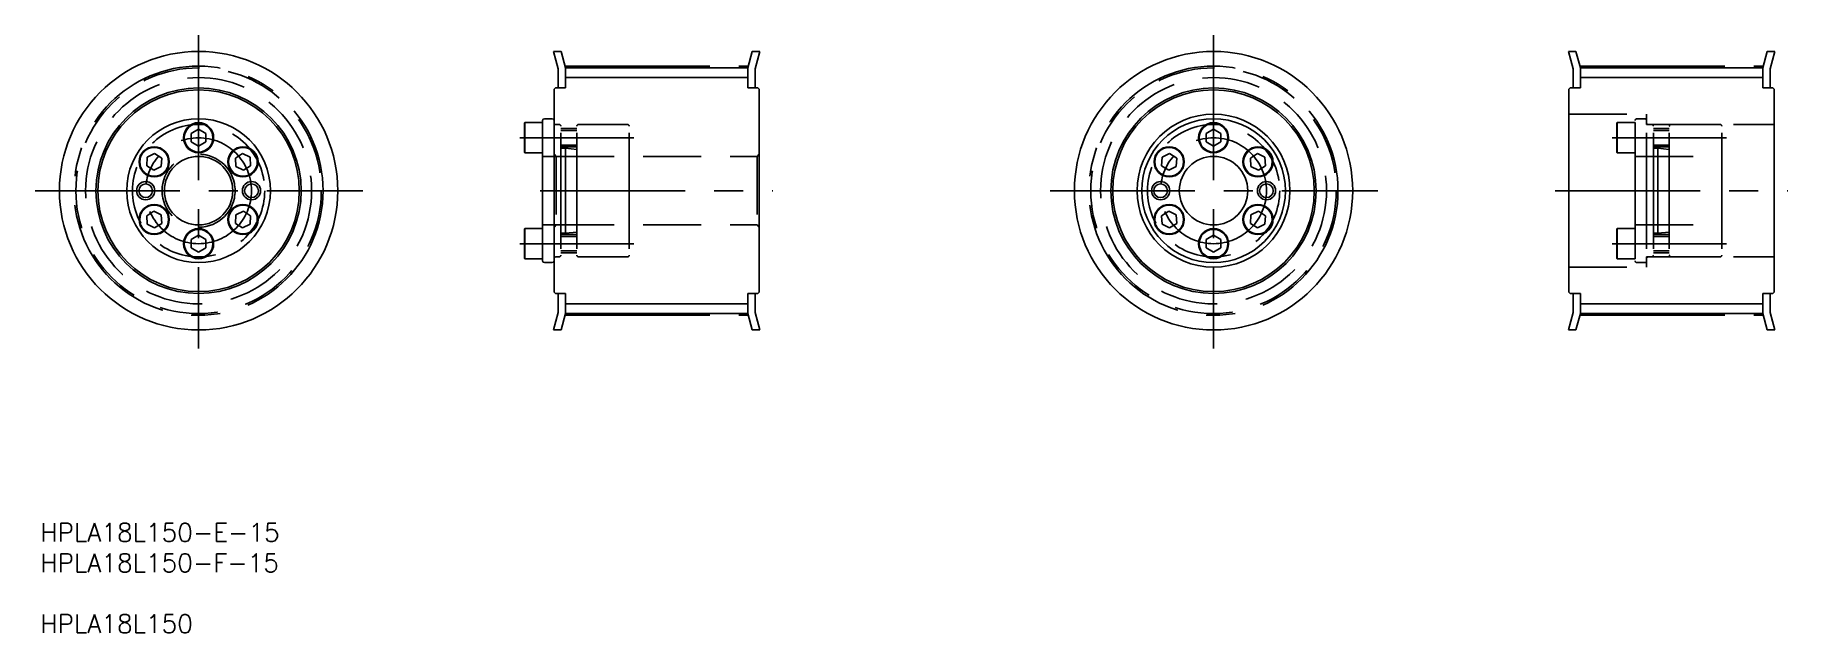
# Model space of a CAD drawing. Extents: x 14 to 398, y 5 to 136.
import ezdxf

# ---------------------------------------------------------------- set-up
doc = ezdxf.new("R2010")
doc.units = 0
doc.linetypes.add('CENTER', pattern=[50.8, 31.75, -6.35, 6.35, -6.35])
doc.linetypes.add('DASHED', pattern=[19.05, 12.7, -6.35])
doc.layers.get('0').update_dxf_attribs({"linetype": 'CONTINUOUS'})
doc.layers.add('CENTER', color=1, linetype='CENTER')
doc.styles.add('MISUMI', font='txt.shx')

# ---------------------------------------------------------------- blocks, each defined once
blk = doc.blocks.new('*U5')
at = {"color": 7, "linetype": 'CONTINUOUS', "style": 'MISUMI'}
for s, p in [('HPLA18L150-E-15', (15.05, 25.31)), ('HPLA18L150-F-15', (15.05, 18.65)), ('HPLA18L150', (15.05, 5.31))]:
    blk.add_text(s, height=4, dxfattribs=at).set_placement(p)

msp = doc.modelspace()

# ---------------------------------------------------------------- linework, layer by layer
at = {"color": 7, "linetype": 'CONTINUOUS'}
for p, q in [((127.52, 132.64), (128.54, 128.84)), ((127.52, 132.64), (129.18, 132.64)), ((129.18, 132.64), (130.14, 129.05)), ((170.14, 129.05), (171.1, 132.64)), ((171.1, 132.64), (172.76, 132.64)), ((171.74, 128.84), (172.76, 132.64)), ((350, 132.64), (351.02, 128.84)), ((350, 132.64), (351.66, 132.64)), ((351.66, 132.64), (352.62, 129.05)), ((392.62, 129.05), (393.58, 132.64)), ((393.58, 132.64), (395.24, 132.64)), ((394.22, 128.84), (395.24, 132.64)), ((128.54, 124.64), (128.54, 128.84)), ((130.14, 129.05), (170.14, 129.05)), ((130.14, 124.64), (130.14, 129.05)), ((170.14, 124.64), (170.14, 129.05)), ((171.74, 124.64), (171.74, 128.84)), ((351.02, 124.64), (351.02, 128.84)), ((352.62, 129.05), (392.62, 129.05)), ((352.62, 124.64), (352.62, 129.05)), ((392.62, 124.64), (392.62, 129.05)), ((394.22, 124.64), (394.22, 128.84)), ((127.94, 124.64), (127.64, 124.34)), ((127.64, 79.94), (127.64, 124.34)), ((127.94, 124.64), (130.14, 124.64)), ((170.14, 124.64), (172.34, 124.64)), ((172.34, 124.64), (172.64, 124.34)), ((172.64, 79.94), (172.64, 124.34)), ((350.42, 124.64), (350.12, 124.34)), ((350.12, 79.94), (350.12, 124.34)), ((350.42, 124.64), (352.62, 124.64)), ((392.62, 124.64), (394.82, 124.64)), ((394.82, 124.64), (395.12, 124.34)), ((395.12, 79.94), (395.12, 124.34)), ((49.73, 115.59), (48.13, 114.67)), ((51.33, 114.67), (49.73, 115.59)), ((121.14, 116.88), (121.23, 117.04)), ((121.14, 110.61), (121.14, 116.88)), ((121.23, 110.44), (121.23, 117.04)), ((121.23, 117.04), (125.14, 117.04)), ((125.14, 102.14), (125.14, 117.49)), ((125.14, 110.44), (125.14, 117.04)), ((125.14, 111.74), (125.14, 115.74)), ((125.54, 117.89), (127.24, 117.89)), ((127.64, 102.14), (127.64, 117.49)), ((272.21, 115.59), (270.61, 114.67)), ((273.81, 114.67), (272.21, 115.59)), ((48.13, 114.67), (48.13, 112.82)), ((48.13, 112.82), (49.73, 111.9)), ((49.73, 111.9), (51.33, 112.82)), ((50.53, 115.13), (50.53, 115.13)), ((50.93, 114.9), (50.93, 114.9)), ((51.33, 112.82), (51.33, 114.67)), ((270.61, 114.67), (270.61, 112.82)), ((270.61, 112.82), (272.21, 111.9)), ((272.21, 111.9), (273.81, 112.82)), ((273.01, 115.13), (273.01, 115.13)), ((273.41, 114.9), (273.41, 114.9)), ((273.81, 112.82), (273.81, 114.67)), ((38.45, 109.47), (38.35, 107.62)), ((38.35, 107.62), (39.9, 106.62)), ((40.1, 110.31), (38.45, 109.47)), ((41.65, 109.3), (40.1, 110.31)), ((41.55, 107.46), (41.65, 109.3)), ((57.81, 109.3), (59.36, 110.31)), ((57.91, 107.46), (57.81, 109.3)), ((59.36, 110.31), (61.01, 109.47)), ((61.1, 107.62), (59.55, 106.62)), ((61.01, 109.47), (61.1, 107.62)), ((121.14, 110.61), (121.23, 110.44)), ((121.23, 110.44), (125.14, 110.44)), ((260.93, 109.47), (260.83, 107.62)), ((260.83, 107.62), (262.38, 106.62)), ((262.58, 110.31), (260.93, 109.47)), ((264.13, 109.3), (262.58, 110.31)), ((264.03, 107.46), (264.13, 109.3)), ((280.29, 109.3), (281.84, 110.31)), ((280.39, 107.46), (280.29, 109.3)), ((281.84, 110.31), (283.49, 109.47)), ((283.58, 107.62), (282.03, 106.62)), ((283.49, 109.47), (283.58, 107.62)), ((39.9, 106.62), (41.55, 107.46)), ((59.55, 106.62), (57.91, 107.46)), ((262.38, 106.62), (264.03, 107.46)), ((282.03, 106.62), (280.39, 107.46)), ((125.14, 102.14), (125.14, 86.79)), ((127.64, 102.14), (127.64, 86.79)), ((39.9, 97.67), (38.35, 96.67)), ((38.35, 96.67), (38.45, 94.82)), ((41.55, 96.83), (39.9, 97.67)), ((41.65, 94.99), (41.55, 96.83)), ((57.81, 94.99), (57.91, 96.83)), ((57.91, 96.83), (59.55, 97.67)), ((59.55, 97.67), (61.1, 96.67)), ((61.1, 96.67), (61.01, 94.82)), ((262.38, 97.67), (260.83, 96.67)), ((260.83, 96.67), (260.93, 94.82)), ((264.03, 96.83), (262.38, 97.67)), ((264.13, 94.99), (264.03, 96.83)), ((280.29, 94.99), (280.39, 96.83)), ((280.39, 96.83), (282.03, 97.67)), ((282.03, 97.67), (283.58, 96.67)), ((283.58, 96.67), (283.49, 94.82)), ((38.45, 94.82), (40.1, 93.98)), ((40.1, 93.98), (41.65, 94.99)), ((49.73, 92.39), (48.13, 91.47)), ((51.33, 91.47), (49.73, 92.39)), ((59.36, 93.98), (57.81, 94.99)), ((61.01, 94.82), (59.36, 93.98)), ((121.14, 93.68), (121.23, 93.84)), ((121.14, 93.68), (121.14, 87.41)), ((121.23, 93.84), (125.14, 93.84)), ((121.23, 93.84), (121.23, 87.24)), ((125.14, 93.84), (125.14, 87.24)), ((125.14, 92.54), (125.14, 88.54)), ((260.93, 94.82), (262.58, 93.98)), ((262.58, 93.98), (264.13, 94.99)), ((272.21, 92.39), (270.61, 91.47)), ((273.81, 91.47), (272.21, 92.39)), ((281.84, 93.98), (280.29, 94.99)), ((283.49, 94.82), (281.84, 93.98)), ((48.13, 91.47), (48.13, 89.62)), ((48.13, 89.62), (49.73, 88.7)), ((49.73, 88.7), (51.33, 89.62)), ((51.33, 89.62), (51.33, 91.47)), ((270.61, 91.47), (270.61, 89.62)), ((270.61, 89.62), (272.21, 88.7)), ((272.21, 88.7), (273.81, 89.62)), ((273.81, 89.62), (273.81, 91.47)), ((121.14, 87.41), (121.23, 87.24)), ((121.23, 87.24), (125.14, 87.24)), ((125.54, 86.39), (127.24, 86.39)), ((127.94, 79.64), (127.64, 79.94)), ((127.94, 79.64), (130.14, 79.64)), ((128.54, 79.64), (128.54, 75.45)), ((130.14, 79.64), (130.14, 75.24)), ((170.14, 79.64), (170.14, 75.24)), ((170.14, 79.64), (172.34, 79.64)), ((171.74, 79.64), (171.74, 75.45)), ((172.34, 79.64), (172.64, 79.94)), ((350.42, 79.64), (350.12, 79.94)), ((350.42, 79.64), (352.62, 79.64)), ((351.02, 79.64), (351.02, 75.45)), ((352.62, 79.64), (352.62, 75.24)), ((392.62, 79.64), (392.62, 75.24)), ((392.62, 79.64), (394.82, 79.64)), ((394.22, 79.64), (394.22, 75.45)), ((394.82, 79.64), (395.12, 79.94)), ((127.52, 71.64), (128.54, 75.45)), ((129.18, 71.64), (130.14, 75.24)), ((130.14, 75.24), (170.14, 75.24)), ((170.14, 75.24), (171.1, 71.64)), ((171.74, 75.45), (172.76, 71.64)), ((350, 71.64), (351.02, 75.45)), ((351.66, 71.64), (352.62, 75.24)), ((352.62, 75.24), (392.62, 75.24)), ((392.62, 75.24), (393.58, 71.64)), ((394.22, 75.45), (395.24, 71.64)), ((127.52, 71.64), (129.18, 71.64)), ((171.1, 71.64), (172.76, 71.64)), ((350, 71.64), (351.66, 71.64)), ((393.58, 71.64), (395.24, 71.64))]:
    msp.add_line(p, q, dxfattribs=at)
at = {"color": 3, "linetype": 'CONTINUOUS'}
for p, q in [((130.14, 126.92), (170.14, 126.92)), ((352.62, 126.92), (392.62, 126.92)), ((130.14, 77.37), (170.14, 77.37)), ((352.62, 77.37), (392.62, 77.37))]:
    msp.add_line(p, q, dxfattribs=at)
at = {"color": 3, "linetype": 'DASHED'}
for p, q in [((128.05, 116.64), (128.74, 116.64)), ((129.14, 102.14), (129.14, 116.24)), ((132.64, 115.74), (129.14, 115.74)), ((132.64, 115.34), (129.14, 115.34)), ((132.64, 102.14), (132.64, 116.24)), ((133.04, 116.64), (143.74, 116.64)), ((144.14, 102.14), (144.14, 116.24)), ((350.12, 118.89), (367.12, 118.89)), ((360.62, 116.88), (360.71, 117.04)), ((360.62, 110.61), (360.62, 116.88)), ((360.71, 110.44), (360.71, 117.04)), ((360.71, 117.04), (364.62, 117.04)), ((364.62, 102.14), (364.62, 117.49)), ((364.62, 110.44), (364.62, 117.04)), ((364.62, 111.74), (364.62, 115.74)), ((365.02, 117.89), (366.72, 117.89)), ((367.12, 116.64), (367.12, 118.89)), ((367.12, 102.14), (367.12, 117.49)), ((367.12, 116.64), (395.12, 116.64)), ((367.53, 116.64), (368.22, 116.64)), ((368.62, 102.14), (368.62, 116.24)), ((372.12, 115.74), (368.62, 115.74)), ((372.12, 115.34), (368.62, 115.34)), ((372.12, 102.14), (372.12, 116.24)), ((372.52, 116.64), (383.22, 116.64)), ((383.62, 102.14), (383.62, 116.24)), ((132.64, 112.14), (129.14, 112.14)), ((132.64, 111.74), (129.15, 111.74)), ((129.55, 111.44), (130.14, 111.44)), ((130.14, 111.44), (132.64, 111.19)), ((130.14, 102.14), (130.14, 111.44)), ((372.12, 112.14), (368.62, 112.14)), ((372.12, 111.74), (368.64, 111.74)), ((369.03, 111.44), (369.62, 111.44)), ((369.62, 111.44), (372.12, 111.19)), ((369.62, 102.14), (369.62, 111.44)), ((125.14, 109.64), (144.14, 109.64)), ((127.64, 110.14), (128.14, 109.64)), ((128.14, 109.64), (128.14, 94.64)), ((128.14, 109.64), (172.14, 109.64)), ((172.64, 110.14), (172.14, 109.64)), ((172.14, 109.64), (172.14, 94.64)), ((360.62, 110.61), (360.71, 110.44)), ((360.71, 110.44), (364.62, 110.44)), ((364.62, 109.64), (383.62, 109.64)), ((129.14, 102.14), (129.14, 88.04)), ((130.14, 102.14), (130.14, 92.84)), ((132.64, 102.14), (132.64, 88.04)), ((144.14, 102.14), (144.14, 88.04)), ((364.62, 102.14), (364.62, 86.79)), ((367.12, 102.14), (367.12, 86.79)), ((368.62, 102.14), (368.62, 88.04)), ((369.62, 102.14), (369.62, 92.84)), ((372.12, 102.14), (372.12, 88.04)), ((383.62, 102.14), (383.62, 88.04)), ((125.14, 94.64), (144.14, 94.64)), ((127.64, 94.14), (128.14, 94.64)), ((128.14, 94.64), (172.14, 94.64)), ((132.64, 92.54), (129.15, 92.54)), ((129.55, 92.84), (130.14, 92.84)), ((130.14, 92.84), (132.64, 93.09)), ((172.64, 94.14), (172.14, 94.64)), ((360.62, 93.68), (360.71, 93.84)), ((360.62, 93.68), (360.62, 87.41)), ((360.71, 93.84), (364.62, 93.84)), ((360.71, 93.84), (360.71, 87.24)), ((364.62, 94.64), (383.62, 94.64)), ((364.62, 93.84), (364.62, 87.24)), ((364.62, 92.54), (364.62, 88.54)), ((372.12, 92.54), (368.64, 92.54)), ((369.03, 92.84), (369.62, 92.84)), ((369.62, 92.84), (372.12, 93.09)), ((132.64, 92.14), (129.14, 92.14)), ((132.64, 88.94), (129.14, 88.94)), ((132.64, 88.54), (129.14, 88.54)), ((372.12, 92.14), (368.62, 92.14)), ((372.12, 88.94), (368.62, 88.94)), ((372.12, 88.54), (368.62, 88.54)), ((128.05, 87.64), (128.74, 87.64)), ((133.04, 87.64), (143.74, 87.64)), ((350.12, 85.39), (367.12, 85.39)), ((360.62, 87.41), (360.71, 87.24)), ((360.71, 87.24), (364.62, 87.24)), ((365.02, 86.39), (366.72, 86.39)), ((367.12, 87.64), (367.12, 85.39)), ((367.12, 87.64), (395.12, 87.64)), ((367.53, 87.64), (368.22, 87.64)), ((372.52, 87.64), (383.22, 87.64))]:
    msp.add_line(p, q, dxfattribs=at)
at = {"color": 7, "linetype": 'CONTINUOUS'}
for centre, radius in [((49.73, 102.14), 30.5), ((272.21, 102.14), 30.5), ((49.73, 102.14), 22.5), ((49.73, 102.14), 22.08), ((272.21, 102.14), 22.5), ((272.21, 102.14), 22.08), ((49.73, 102.14), 15.75), ((49.73, 113.74), 3.3), ((49.73, 113.74), 3.14), ((272.21, 102.14), 16.75), ((272.21, 102.14), 15.75), ((272.21, 113.74), 3.3), ((272.21, 113.74), 3.14), ((40, 108.46), 3.3), ((40, 108.46), 3.14), ((59.46, 108.46), 3.3), ((59.46, 108.46), 3.14), ((262.48, 108.46), 3.3), ((262.48, 108.46), 3.14), ((281.94, 108.46), 3.3), ((281.94, 108.46), 3.14), ((49.73, 102.14), 7.5), ((272.21, 102.14), 7.5), ((260.61, 102.14), 2), ((283.81, 102.14), 2), ((38.13, 102.14), 1.5), ((61.33, 102.14), 1.5), ((260.61, 102.14), 1.5), ((283.81, 102.14), 1.5), ((40, 95.83), 3.3), ((40, 95.83), 3.14), ((59.46, 95.83), 3.3), ((59.46, 95.83), 3.14), ((262.48, 95.83), 3.3), ((262.48, 95.83), 3.14), ((281.94, 95.83), 3.3), ((281.94, 95.83), 3.14), ((49.73, 90.54), 3.3), ((49.73, 90.54), 3.14), ((272.21, 90.54), 3.3), ((272.21, 90.54), 3.14)]:
    msp.add_circle(centre, radius, dxfattribs=at)
at = {"color": 3, "linetype": 'DASHED'}
for centre, radius in [((49.73, 102.14), 26.9), ((49.73, 102.14), 24.77), ((272.21, 102.14), 26.9), ((272.21, 102.14), 24.77), ((49.73, 102.14), 14.5), ((272.21, 102.14), 14.5), ((49.73, 102.14), 8)]:
    msp.add_circle(centre, radius, dxfattribs=at)
at = {"color": 3}
for centre in [(38.13, 102.14), (61.33, 102.14)]:
    msp.add_circle(centre, 2, dxfattribs=at)
at = {"color": 7, "linetype": 'CONTINUOUS'}
for centre, start, end in [((125.54, 117.49), 90, 180), ((127.24, 117.49), 0, 90), ((125.54, 86.79), 180, 270), ((127.24, 86.79), 270, 0)]:
    msp.add_arc(centre, 0.4, start, end, dxfattribs=at)
at = {"color": 3, "linetype": 'DASHED'}
for centre, radius, start, end in [((128.05, 117.05), 0.41, 180, 270), ((128.74, 116.24), 0.4, 0, 90), ((133.04, 116.24), 0.4, 90, 180), ((143.74, 116.24), 0.4, 0, 90), ((365.02, 117.49), 0.4, 90, 180), ((366.72, 117.49), 0.4, 0, 90), ((367.53, 117.05), 0.41, 180, 270), ((368.22, 116.24), 0.4, 0, 90), ((372.52, 116.24), 0.4, 90, 180), ((383.22, 116.24), 0.4, 0, 90), ((129.55, 111.85), 0.41, 180, 270), ((369.03, 111.85), 0.41, 180, 270), ((129.55, 92.43), 0.41, 90, 180), ((369.03, 92.43), 0.41, 90, 180), ((128.05, 87.23), 0.41, 90, 180), ((128.74, 88.04), 0.4, 270, 0), ((133.04, 88.04), 0.4, 180, 270), ((143.74, 88.04), 0.4, 270, 0), ((365.02, 86.79), 0.4, 180, 270), ((366.72, 86.79), 0.4, 270, 0), ((367.53, 87.23), 0.41, 90, 180), ((368.22, 88.04), 0.4, 270, 0), ((372.52, 88.04), 0.4, 180, 270), ((383.22, 88.04), 0.4, 270, 0)]:
    msp.add_arc(centre, radius, start, end, dxfattribs=at)
at = {"layer": 'CENTER', "color": 1, "linetype": 'CENTER'}
for p, q in [((49.73, 136.21), (49.73, 67.58)), ((272.21, 136.21), (272.21, 67.58)), ((130.04, 129.43), (170.24, 129.43)), ((352.52, 129.43), (392.72, 129.43)), ((120.14, 113.74), (145.14, 113.74)), ((359.62, 113.74), (384.62, 113.74)), ((13.88, 102.14), (85.72, 102.14)), ((124.64, 102.14), (175.64, 102.14)), ((236.37, 102.14), (308.2, 102.14)), ((347.12, 102.14), (398.12, 102.14)), ((120.14, 90.54), (145.14, 90.54)), ((359.62, 90.54), (384.62, 90.54)), ((130.04, 74.86), (170.24, 74.86)), ((352.52, 74.86), (392.72, 74.86))]:
    msp.add_line(p, q, dxfattribs=at)
for centre, radius in [((49.73, 102.14), 27.28), ((272.21, 102.14), 27.28), ((49.73, 102.14), 11.6), ((272.21, 102.14), 11.6)]:
    msp.add_circle(centre, radius, dxfattribs=at)

# ---------------------------------------------------------------- block references
at = {"color": 7, "linetype": 'CONTINUOUS'}
msp.add_blockref('*U5', (0, 0), dxfattribs=at)

doc.saveas('drawing.dxf')
